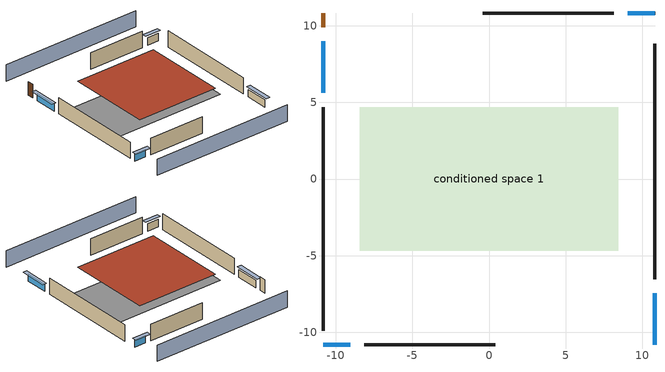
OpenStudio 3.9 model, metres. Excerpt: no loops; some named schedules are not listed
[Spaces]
conditioned space 1
 floor foundation (Slab1 construction): -8.43,-4.68 -8.43,4.68 8.43,4.68 8.43,-4.68 z0
 wall outside (Wall1 construction): 10.82,-6.52 10.82,8.81 z0:2.44
 wall outside (Wall2 construction): -8.12,-10.82 0.4,-10.82 z0:2.44
 wall outside (Wall3 construction): -10.82,4.68 -10.82,-9.89 z0:2.44
 wall outside (Wall4 construction): 8.12,10.82 -0.4,10.82 z0:2.44
 wall outside (AdiabaticWallConstruction): 10.82,-10.82 10.82,-7.45 / -10.82,8.98 -10.82,5.61 z0:1.1; -10.82,-10.82 -9.05,-10.82 / 10.82,10.82 9.05,10.82 z0:1.16
 wall outside (AdiabaticWallConstruction 1): -10.82,10.82 -10.82,9.91 z0:2.03
 window (WindowConstruction): 10.82,-10.82 10.82,-7.45 z0:1.1
 window (WindowConstruction 1): -10.82,-10.82 -9.05,-10.82 z0:1.16
 window (WindowConstruction 2): -10.82,8.98 -10.82,5.61 z0:1.1
 window (WindowConstruction 3): 10.82,10.82 9.05,10.82 z0:1.16
 door (Door): -10.82,10.82 -10.82,9.91 z0:2.03
 roof outside (Roof1 construction): -6.28,6.28 -6.28,-6.28 6.28,-6.28 6.28,6.28 z2.44
shading: 10.82,15.39 -10.82,15.39 / -10.82,-15.39 10.82,-15.39 z0:2.44; 10.82,-7.15 10.82,-11.13 11.43,-11.13 11.43,-7.15 z1.4; -8.74,-10.82 -11.13,-10.82 -11.13,-11.43 -8.74,-11.43 z1.46; -10.82,5.3 -10.82,9.28 -11.43,9.28 -11.43,5.3 z1.4; 8.74,10.82 11.13,10.82 11.13,11.43 8.74,11.43 z1.46
[Site]
Portland Intl Arpt_OR: Latitude {deg}=45.59; Longitude {deg}=-122.6; Time Zone {hr}=-8; Elevation {m}=33; Terrain=Suburbs; Keep Site Location Information=Yes
[Site:GroundTemperature:Shallow]
10.2558, 8.96328, 8.85977, 9.47314, 11.9355, 14.3863, 16.5111, 17.8571, 17.9714, 16.8767, 14.8061, 12.4304
[Site:WaterMainsTemperature]
Calculation Method=Schedule; Temperature Schedule=mains temperature schedule
[Building]
Building 1
[Material] Roughness=Rough
Name | Thickness {m} | Conductivity {W/m-K} | Density {kg/m3} | Specific Heat {J/kg-K} | Thermal Absorptance | Solar Absorptance | Visible Absorptance
asphalt or fiberglass shingles | 0.00635 | 0.162714 | 1121.4 | 1465.45 | 0.9 | 0.85 | 0.85
roof rigid ins | 0.103632 | 0.029427 | 32.04 | 1214.23 | 0.9 | 0.7 | 0.7
osb sheathing 0.75 in. | 0.01905 | 0.115458 | 512.64 | 1214.23 | 0.9 | 0.7 | 0.7
roof stud and cavity | 0.2032 | 0.0472382 | 78.34581 | 1123.46 | 0.9 | 0.7 | 0.7
gypsum board | 0.0127 | 0.160291 | 801 | 837.4 | 0.9 | 0.6 | 0.6
wood siding | 0.0254 | 0.102417 | 544.68 | 1172.36 | 0.9 | 0.85 | 0.85
osb sheathing 0.5 in. | 0.0127 | 0.115458 | 512.64 | 1214.23 | 0.9 | 0.7 | 0.7
wall stud and cavity | 0.1397 | 0.550994 | 139.0536 | 1170.24 | 0.9 | 0.7 | 0.7
concrete 4.0 in. | 0.1016 | 1.803125 | 2242.8 | 837.4 | 0.9 | 0.7 | 0.7
floor covering | 0.0127 | 0.0450781 | 54.468 | 1339.84 | 0.9 | 0.9 | 0.9
wood siding 1; wood siding 2 | 0.0254 | 0.102417 | 544.68 | 1172.36
wall rigid ins | 0.512978 | 0.029427 | 32.04 | 1214.23 | 0.9 | 0.7 | 0.7
wall stud and cavity 1 | 0.0889 | 0.380278 | 52.3479 | 1209.89 | 0.9 | 0.7 | 0.7
door material | 0.04445 | 0.0612267 | 512.64 | 1214.23 | 0.9 | 0.7 | 0.7
wall stud and cavity 2 | 0.0889 | 0.391764 | 83.0341 | 1211.67 | 0.9 | 0.7 | 0.7
furniture material conditioned space 1 | 0.1524 | 0.115458 | 640.8 | 1214.23 | 0.9 | 0.6 | 0.6
[Construction]
Roof1 construction: asphalt or fiberglass shingles, roof rigid ins, osb sheathing 0.75 in., roof stud and cavity, gypsum board
Wall1 construction; Wall2 construction; Wall3 construction; Wall4 construction: wood siding, osb sheathing 0.5 in., wall stud and cavity, gypsum board
Slab1 construction: concrete 4.0 in., floor covering
WindowConstruction; WindowConstruction 1; WindowConstruction 2; WindowConstruction 3: WindowMaterial
AdiabaticWallConstruction: wood siding 1, wall rigid ins, wall stud and cavity 1, gypsum board
Door: door material
AdiabaticWallConstruction 1: wood siding 2, wall rigid ins, wall stud and cavity 1, gypsum board
PartitionWallConstruction: gypsum board, wall stud and cavity 2, gypsum board
furniture construction conditioned space 1: furniture material conditioned space 1
[WindowMaterial:SimpleGlazingSystem]
WindowMaterial: U-Factor {W/m2-K}=2.15764; Solar Heat Gain Coefficient=0.44
[ThermalZone]
conditioned space: Multiplier=1; Volume {m3}=384.656; Thermostat=conditioned space temperature setpoint; Use Ideal Air Loads=No
[Space]
conditioned space 1: Thermal Zone=conditioned space; Volume {m3}=384.656
[ThermostatSetpoint:DualSetpoint]
conditioned space temperature setpoint: Heating Setpoint Temperature Schedule=heating setpoint; Cooling Setpoint Temperature Schedule=cooling setpoint; Temperature Difference Between Cutout And Setpoint {deltaC}=0
[Foundation:Kiva]
Foundation Kiva 1: Initial Indoor Air Temperature {C}=19.4444; Wall Height Above Grade {m}=0.1016; Wall Depth Below Slab {m}=0.2032
[Foundation:Kiva:Settings]
Soil Conductivity {W/m-K}=1.3848; Soil Density {kg/m3}=1842.3; Soil Specific Heat {J/kg-K}=418.7; Ground Solar Absorptivity=0.9; Ground Thermal Absorptivity=0.9; Ground Surface Roughness {m}=0.03; Far-Field Width {m}=40; Deep-Ground Boundary Condition=ZeroFlux; Deep-Ground Depth {m}=40; Minimum Cell Dimension {m}=0.2; Maximum Cell Growth Coefficient=3; Simulation Timestep=Timestep
[SurfaceProperty:ExposedFoundationPerimeter]
Slab1: Exposed Perimeter Calculation Method=TotalExposedPerimeter; Total Exposed Perimeter {m}=52.4256
[SurfaceProperty:IncidentSolarMultiplier] Incident Solar Multiplier=1; Incident Solar Multiplier Schedule=trans schedule winter=0.85 summer=0.7
Window1; Window2; Window3; Window4
[InternalMass:Definition] Design Level Calculation Method=SurfaceArea
Name | Construction | Surface Area {m2}
partition wall mass | PartitionWallConstruction | 157.749
furniture mass conditioned space 1 | furniture construction conditioned space 1 | 63.09974
[InternalMass] Space or SpaceType=conditioned space 1; Multiplier=1
Name | Internal Mass Definition
partition wall mass | partition wall mass
furniture mass conditioned space 1 | furniture mass conditioned space 1
[EnergyManagementSystem:Sensor]
Name | Output Variable or Output Meter Index Key | Output Variable or Output Meter
water_heater_T_set | water heater setpoint | Schedule Value
out_pb_s |  | Site Outdoor Air Barometric Pressure
out_wt_s |  | Site Outdoor Air Humidity Ratio
site_vw_s |  | Site Wind Speed
cool_season | cooling season schedule | Schedule Value
natural_vent_s | natural vent schedule | Schedule Value
htg_sp_s; htg_sp_s_1 | heating setpoint | Schedule Value
clg_sp_s; clg_sp_s_1 | cooling setpoint | Schedule Value
mech_vent_range_fan_0_sch_s | mech vent range fan 0 schedule | Schedule Value
mech_vent_bath_fan_0_sch_s | mech vent bath fan 0 schedule | Schedule Value
clothes_dryer_exhaust_0_sch_s | clothes_dryer | Schedule Value
htg_load_cond |  | Heating:EnergyTransfer:Zone:CONDITIONED SPACE
clg_load_cond |  | Cooling:EnergyTransfer:Zone:CONDITIONED SPACE
s_conv | Roof1 | Surface Inside Face Convection Heat Gain Energy
s_ig | Roof1 | Surface Inside Face Internal Gains Radiation Heat Gain Energy
s_sol | Roof1 | Surface Inside Face Solar Radiation Heat Gain Energy
s_lgt | Roof1 | Surface Inside Face Lights Radiation Heat Gain Energy
s_surf | Roof1 | Surface Inside Face Net Surface Thermal Radiation Heat Gain Energy
s_conv_1 | Slab1 | Surface Inside Face Convection Heat Gain Energy
s_ig_1 | Slab1 | Surface Inside Face Internal Gains Radiation Heat Gain Energy
s_sol_1 | Slab1 | Surface Inside Face Solar Radiation Heat Gain Energy
s_lgt_1 | Slab1 | Surface Inside Face Lights Radiation Heat Gain Energy
s_surf_1 | Slab1 | Surface Inside Face Net Surface Thermal Radiation Heat Gain Energy
ss_sol | Door1 | Surface Inside Face Solar Radiation Heat Gain Energy
ss_lgt | Door1 | Surface Inside Face Lights Radiation Heat Gain Energy
ss_conv | Door1 | Surface Inside Face Convection Heat Gain Energy
ss_ig | Door1 | Surface Inside Face Internal Gains Radiation Heat Gain Energy
ss_surf | Door1 | Surface Inside Face Net Surface Thermal Radiation Heat Gain Energy
ss_conv_1 | Window1 | Surface Inside Face Convection Heat Gain Energy
ss_ig_1 | Window1 | Surface Inside Face Internal Gains Radiation Heat Gain Energy
ss_surf_1 | Window1 | Surface Inside Face Net Surface Thermal Radiation Heat Gain Energy
ss_trans_in | Window1 | Surface Window Transmitted Solar Radiation Rate
ss_back_out | Window1 | Surface Window Shortwave from Zone Back Out Window Heat Transfer Rate
ss_trans_out | Window1 | Surface Inside Face Initial Transmitted Diffuse Transmitted Out Window Solar Radiation Rate
ss_conv_2 | Window2 | Surface Inside Face Convection Heat Gain Energy
ss_ig_2 | Window2 | Surface Inside Face Internal Gains Radiation Heat Gain Energy
ss_surf_2 | Window2 | Surface Inside Face Net Surface Thermal Radiation Heat Gain Energy
ss_trans_in_1 | Window2 | Surface Window Transmitted Solar Radiation Rate
ss_back_out_1 | Window2 | Surface Window Shortwave from Zone Back Out Window Heat Transfer Rate
ss_trans_out_1 | Window2 | Surface Inside Face Initial Transmitted Diffuse Transmitted Out Window Solar Radiation Rate
ss_conv_3 | Window3 | Surface Inside Face Convection Heat Gain Energy
ss_ig_3 | Window3 | Surface Inside Face Internal Gains Radiation Heat Gain Energy
ss_surf_3 | Window3 | Surface Inside Face Net Surface Thermal Radiation Heat Gain Energy
ss_trans_in_2 | Window3 | Surface Window Transmitted Solar Radiation Rate
ss_back_out_2 | Window3 | Surface Window Shortwave from Zone Back Out Window Heat Transfer Rate
ss_trans_out_2 | Window3 | Surface Inside Face Initial Transmitted Diffuse Transmitted Out Window Solar Radiation Rate
ss_conv_4 | Window4 | Surface Inside Face Convection Heat Gain Energy
ss_ig_4 | Window4 | Surface Inside Face Internal Gains Radiation Heat Gain Energy
ss_surf_4 | Window4 | Surface Inside Face Net Surface Thermal Radiation Heat Gain Energy
ss_trans_in_3 | Window4 | Surface Window Transmitted Solar Radiation Rate
ss_back_out_3 | Window4 | Surface Window Shortwave from Zone Back Out Window Heat Transfer Rate
ss_trans_out_3 | Window4 | Surface Inside Face Initial Transmitted Diffuse Transmitted Out Window Solar Radiation Rate
s_conv_2 | Wall1 | Surface Inside Face Convection Heat Gain Energy
s_ig_2 | Wall1 | Surface Inside Face Internal Gains Radiation Heat Gain Energy
s_sol_2 | Wall1 | Surface Inside Face Solar Radiation Heat Gain Energy
s_lgt_2 | Wall1 | Surface Inside Face Lights Radiation Heat Gain Energy
s_surf_2 | Wall1 | Surface Inside Face Net Surface Thermal Radiation Heat Gain Energy
s_conv_3 | Wall2 | Surface Inside Face Convection Heat Gain Energy
s_ig_3 | Wall2 | Surface Inside Face Internal Gains Radiation Heat Gain Energy
s_sol_3 | Wall2 | Surface Inside Face Solar Radiation Heat Gain Energy
s_lgt_3 | Wall2 | Surface Inside Face Lights Radiation Heat Gain Energy
s_surf_3 | Wall2 | Surface Inside Face Net Surface Thermal Radiation Heat Gain Energy
s_conv_4 | Wall3 | Surface Inside Face Convection Heat Gain Energy
s_ig_4 | Wall3 | Surface Inside Face Internal Gains Radiation Heat Gain Energy
s_sol_4 | Wall3 | Surface Inside Face Solar Radiation Heat Gain Energy
s_lgt_4 | Wall3 | Surface Inside Face Lights Radiation Heat Gain Energy
s_surf_4 | Wall3 | Surface Inside Face Net Surface Thermal Radiation Heat Gain Energy
s_conv_5 | Wall4 | Surface Inside Face Convection Heat Gain Energy
s_ig_5 | Wall4 | Surface Inside Face Internal Gains Radiation Heat Gain Energy
s_sol_5 | Wall4 | Surface Inside Face Solar Radiation Heat Gain Energy
s_lgt_5 | Wall4 | Surface Inside Face Lights Radiation Heat Gain Energy
s_surf_5 | Wall4 | Surface Inside Face Net Surface Thermal Radiation Heat Gain Energy
im_conv | furniture mass conditioned space 1 | Surface Inside Face Convection Heat Gain Energy
im_ig | furniture mass conditioned space 1 | Surface Inside Face Internal Gains Radiation Heat Gain Energy
im_sol | furniture mass conditioned space 1 | Surface Inside Face Solar Radiation Heat Gain Energy
im_lgt | furniture mass conditioned space 1 | Surface Inside Face Lights Radiation Heat Gain Energy
im_surf | furniture mass conditioned space 1 | Surface Inside Face Net Surface Thermal Radiation Heat Gain Energy
im_conv_1 | partition wall mass | Surface Inside Face Convection Heat Gain Energy
im_ig_1 | partition wall mass | Surface Inside Face Internal Gains Radiation Heat Gain Energy
im_sol_1 | partition wall mass | Surface Inside Face Solar Radiation Heat Gain Energy
im_lgt_1 | partition wall mass | Surface Inside Face Lights Radiation Heat Gain Energy
im_surf_1 | partition wall mass | Surface Inside Face Net Surface Thermal Radiation Heat Gain Energy
airflow_gain | infil flow | Infiltration Sensible Heat Gain Energy
airflow_loss | infil flow | Infiltration Sensible Heat Loss Energy
airflow_gain_1 | natural vent flow | Infiltration Sensible Heat Gain Energy
airflow_loss_1 | natural vent flow | Infiltration Sensible Heat Loss Energy
airflow_gain_2 | whole house fan flow | Infiltration Sensible Heat Gain Energy
airflow_loss_2 | whole house fan flow | Infiltration Sensible Heat Loss Energy
mv_conv | mech vent bath fan 0 | Electric Equipment Convective Heating Energy
mv_rad | mech vent bath fan 0 | Electric Equipment Radiant Heating Energy
mv_conv_1 | mech vent house fan | Electric Equipment Convective Heating Energy
mv_rad_1 | mech vent house fan | Electric Equipment Radiant Heating Energy
mv_conv_2 | mech vent house fan cfis | Electric Equipment Convective Heating Energy
mv_rad_2 | mech vent house fan cfis | Electric Equipment Radiant Heating Energy
mv_conv_3 | mech vent range fan 0 | Electric Equipment Convective Heating Energy
mv_rad_3 | mech vent range fan 0 | Electric Equipment Radiant Heating Energy
mv_conv_4 | mech vent house fan latent load | Other Equipment Convective Heating Energy
mv_rad_4 | mech vent house fan latent load | Other Equipment Radiant Heating Energy
mv_conv_5 | mech vent house fan sensible load | Other Equipment Convective Heating Energy
mv_rad_5 | mech vent house fan sensible load | Other Equipment Radiant Heating Energy
ig_lgt_conv | interior lighting | Lights Convective Heating Energy
ig_lgt_rad | interior lighting | Lights Radiant Heating Energy
ig_lgt_vis | interior lighting | Lights Visible Radiation Heating Energy
ig_ee_conv | ceiling fan | Electric Equipment Convective Heating Energy
ig_ee_rad | ceiling fan | Electric Equipment Radiant Heating Energy
ig_ee_conv_1 | clothes dryer | Electric Equipment Convective Heating Energy
ig_ee_rad_1 | clothes dryer | Electric Equipment Radiant Heating Energy
ig_ee_conv_2 | clothes washer | Electric Equipment Convective Heating Energy
ig_ee_rad_2 | clothes washer | Electric Equipment Radiant Heating Energy
ig_ee_conv_3 | cooking range | Electric Equipment Convective Heating Energy
ig_ee_rad_3 | cooking range | Electric Equipment Radiant Heating Energy
ig_ee_conv_4 | dishwasher | Electric Equipment Convective Heating Energy
ig_ee_rad_4 | dishwasher | Electric Equipment Radiant Heating Energy
ig_ee_conv_5 | fridge | Electric Equipment Convective Heating Energy
ig_ee_rad_5 | fridge | Electric Equipment Radiant Heating Energy
ig_ee_conv_6 | fridge 1 | Electric Equipment Convective Heating Energy
ig_ee_rad_6 | fridge 1 | Electric Equipment Radiant Heating Energy
ig_ee_conv_7 | misc plug loads | Electric Equipment Convective Heating Energy
ig_ee_rad_7 | misc plug loads | Electric Equipment Radiant Heating Energy
ig_ee_conv_8 | misc tv | Electric Equipment Convective Heating Energy
ig_ee_rad_8 | misc tv | Electric Equipment Radiant Heating Energy
ig_ee_conv_9 | whole house fan | Electric Equipment Convective Heating Energy
ig_ee_rad_9 | whole house fan | Electric Equipment Radiant Heating Energy
ig_oe_conv | clothes dryer 1 | Other Equipment Convective Heating Energy
ig_oe_rad | clothes dryer 1 | Other Equipment Radiant Heating Energy
ig_oe_conv_1 | cooking range 1 | Other Equipment Convective Heating Energy
ig_oe_rad_1 | cooking range 1 | Other Equipment Radiant Heating Energy
ig_oe_conv_2 | general water use latent | Other Equipment Convective Heating Energy
ig_oe_rad_2 | general water use latent | Other Equipment Radiant Heating Energy
ig_oe_conv_3 | general water use sensible | Other Equipment Convective Heating Energy
ig_oe_rad_3 | general water use sensible | Other Equipment Radiant Heating Energy
ig_oe_conv_4 | water heater energy adjustment1 | Other Equipment Convective Heating Energy
ig_oe_rad_4 | water heater energy adjustment1 | Other Equipment Radiant Heating Energy
ig_oe_conv_5 | water heater lat | Other Equipment Convective Heating Energy
ig_oe_rad_5 | water heater lat | Other Equipment Radiant Heating Energy
ig_oe_conv_6 | water heater sens | Other Equipment Convective Heating Energy
ig_oe_rad_6 | water heater sens | Other Equipment Radiant Heating Energy
ig_ppl_conv | occupants | People Convective Heating Energy
ig_ppl_rad | occupants | People Radiant Heating Energy
[EnergyManagementSystem:Program]
unit_heater_supply_fan_disaggregate_program: Set unit_heater_supply_fan_primary_htg = 0; If unit_heater_htg_coil_s > 0; Set unit_heater_supply_fan_primary_htg = unit_heater_supply_fan_s; EndIf
water_heater_InletAir: Set water_heater_Tamb_act = water_heater_amb_temp; Set water_heater_RHamb_act = 0; Set water_heater_RHamb_act = water_heater_RHamb_act + (water_heater_amb_rh / 100) / 1; Set water_heater_sens_act = (0 - water_heater_sens_cool - (water_heater_tl + water_heater_fan_pwr)) / 1; Set water_heater_lat_act = (0 - water_heater_lat_cool) / 1
water_heater_Control: Set water_heater_HPWHSchedOverride = water_heater_T_set; If (water_heater_amb_temp<5.56) || (water_heater_amb_temp>48.89); Set water_heater_UESchedOverride = water_heater_T_set; Set water_heater_LESchedOverride = water_heater_T_set; Else; Set water_heater_UESchedOverride = water_heater_T_set - 9.0; Set water_heater_LESchedOverride = 0; EndIf
water_heater_hpwh_EC_adj: If WarmupFlag == 0; Set dhw_e_cons = water_heater_tank_energy + water_heater_tank_on_cycle_parasitic + water_heater_tank_off_cycle_parasitic + water_heater_coil_energy + water_heater_fan_energy; Set water_heater_hpwh_ec_adj_act = 0.0 * dhw_e_cons / 1; EndIf
fridge_schedule_program: Set Tin = fridge_tin_s*(9.0/5.0)+32.0; Set fridge_schedule_act = 0; If (Hour == 0); Set fridge_schedule_act = (-0.487+0.019*Tin); ElseIf (Hour == 1); Set fridge_schedule_act = (-0.34+0.016*Tin); ElseIf (Hour == 2); Set fridge_schedule_act = (-0.37+0.017*Tin); ElseIf (Hour == 3); Set fridge_schedule_act = (-0.361+0.016*Tin); ElseIf (Hour == 4); Set fridge_schedule_act = (-0.515+0.018*Tin); ElseIf (Hour == 5); Set fridge_schedule_act = (-0.684+0.021*Tin); ElseIf (Hour == 6); Set fridge_schedule_act = (-0.471+0.019*Tin); ElseIf (Hour == 7); Set fridge_schedule_act = (-0.159+0.015*Tin); ElseIf (Hour == 8); Set fridge_schedule_act = (-0.079+0.015*Tin); ElseIf (Hour == 9); Set fridge_schedule_act = (-0.417+0.019*Tin); ElseIf (Hour == 10); Set fridge_schedule_act = (-0.411+0.018*Tin); ElseIf (Hour == 11); Set fridge_schedule_act = (-0.386+0.018*Tin); ElseIf (Hour == 12); Set fridge_schedule_act = (-0.24+0.016*Tin); ElseIf (Hour == 13); Set fridge_schedule_act = (-0.314+0.017*Tin); ElseIf (Hour == 14); Set fridge_schedule_act = (-0.16+0.015*Tin); ElseIf (Hour == 15); Set fridge_schedule_act = (-0.121+0.015*Tin); ElseIf (Hour == 16); Set fridge_schedule_act = (-0.469+0.02*Tin); ElseIf (Hour == 17); Set fridge_schedule_act = (-0.412+0.02*Tin); ElseIf (Hour == 18); Set fridge_schedule_act = (-0.091+0.017*Tin); ElseIf (Hour == 19); Set fridge_schedule_act = (0.077+0.014*Tin); ElseIf (Hour == 20); Set fridge_schedule_act = (-0.118+0.016*Tin); ElseIf (Hour == 21); Set fridge_schedule_act = (-0.247+0.017*Tin); ElseIf (Hour == 22); Set fridge_schedule_act = (-0.445+0.019*Tin); ElseIf (Hour == 23); Set fridge_schedule_act = (-0.544+0.02*Tin); EndIf
fridge_schedule_1_program: Set Tin = fridge_tin_s_1*(9.0/5.0)+32.0; Set fridge_schedule_1_act = 0; If (Hour == 0); Set fridge_schedule_1_act = (-0.487+0.019*Tin); ElseIf (Hour == 1); Set fridge_schedule_1_act = (-0.34+0.016*Tin); ElseIf (Hour == 2); Set fridge_schedule_1_act = (-0.37+0.017*Tin); ElseIf (Hour == 3); Set fridge_schedule_1_act = (-0.361+0.016*Tin); ElseIf (Hour == 4); Set fridge_schedule_1_act = (-0.515+0.018*Tin); ElseIf (Hour == 5); Set fridge_schedule_1_act = (-0.684+0.021*Tin); ElseIf (Hour == 6); Set fridge_schedule_1_act = (-0.471+0.019*Tin); ElseIf (Hour == 7); Set fridge_schedule_1_act = (-0.159+0.015*Tin); ElseIf (Hour == 8); Set fridge_schedule_1_act = (-0.079+0.015*Tin); ElseIf (Hour == 9); Set fridge_schedule_1_act = (-0.417+0.019*Tin); ElseIf (Hour == 10); Set fridge_schedule_1_act = (-0.411+0.018*Tin); ElseIf (Hour == 11); Set fridge_schedule_1_act = (-0.386+0.018*Tin); ElseIf (Hour == 12); Set fridge_schedule_1_act = (-0.24+0.016*Tin); ElseIf (Hour == 13); Set fridge_schedule_1_act = (-0.314+0.017*Tin); ElseIf (Hour == 14); Set fridge_schedule_1_act = (-0.16+0.015*Tin); ElseIf (Hour == 15); Set fridge_schedule_1_act = (-0.121+0.015*Tin); ElseIf (Hour == 16); Set fridge_schedule_1_act = (-0.469+0.02*Tin); ElseIf (Hour == 17); Set fridge_schedule_1_act = (-0.412+0.02*Tin); ElseIf (Hour == 18); Set fridge_schedule_1_act = (-0.091+0.017*Tin); ElseIf (Hour == 19); Set fridge_schedule_1_act = (-0.077+0.014*Tin); ElseIf (Hour == 20); Set fridge_schedule_1_act = (-0.118+0.016*Tin); ElseIf (Hour == 21); Set fridge_schedule_1_act = (-0.247+0.017*Tin); ElseIf (Hour == 22); Set fridge_schedule_1_act = (-0.445+0.019*Tin); ElseIf (Hour == 23); Set fridge_schedule_1_act = (-0.544+0.02*Tin); EndIf
[ElectricEquipment:Definition] Design Level Calculation Method=EquipmentLevel
Name | Design Level {W} | Fraction Latent | Fraction Radiant | Fraction Lost
ceiling fan | 16.9902 | 0 | 0.558 | 0
clothes washer | 382.643 | 0.03 | 0.162 | 0.7
clothes dryer | 3965.6 | 0.015 | 0.081 | 0.85
dishwasher | 1292.91 | 0.3 | 0.18 | 0.4
fridge | 52.0548 | 0 | 0.6 | 0
fridge 2 | 80.4475 | 0 | 0.6 | 0
cooking range | 1705.96 | 0.08 | 0.432 | 0.2
misc tv | 297.476 | 0 | 0.6 | 0
misc plug loads | 186.09 | 0.021 | 0.558 | 0.049
whole house fan; mech vent house fan | 0 | 0 | 0 | 1
mech vent house fan cfis | 0 | 0 | 0 | 0
mech vent range fan 0; mech vent bath fan 0 | 30 | 0 | 0 | 1
[ElectricEquipment] Space or SpaceType=conditioned space 1
Name | Electric Equipment Definition | Schedule
ceiling fan | ceiling fan | ceiling_fan
clothes washer | clothes washer | clothes_washer
clothes dryer | clothes dryer | clothes_dryer
dishwasher | dishwasher | dishwasher
fridge | fridge | fridge schedule
fridge 1 | fridge 2 | fridge schedule 1
cooking range | cooking range | cooking_range
misc tv | misc tv | plug_loads_tv
misc plug loads | misc plug loads | plug_loads_other
whole house fan | whole house fan | Always On Discrete
mech vent house fan | mech vent house fan | mech vent house fan schedule
mech vent house fan cfis | mech vent house fan cfis | mech vent house fan cfis schedule
mech vent range fan 0 | mech vent range fan 0 | mech vent range fan 0 schedule
mech vent bath fan 0 | mech vent bath fan 0 | mech vent bath fan 0 schedule
[OtherEquipment:Definition] Design Level Calculation Method=EquipmentLevel
Name | Design Level {W} | Fraction Latent | Fraction Radiant | Fraction Lost
water heater sens; mech vent house fan sensible load | 0 | 0 | 0 | 0
water heater lat; mech vent house fan latent load | 0 | 1 | 0 | 0
water heater energy adjustment1 | 0.01 | 0 | 0 | 1
clothes dryer 2 | 0 | 0.015 | 0.081 | 0.85
cooking range 2 | 0 | 0.08 | 0.432 | 0.2
general water use sensible | -61.6891 | 0 | 0.6 | 0
general water use latent | 62.594 | 1 | 0 | 0
[OtherEquipment] Space or SpaceType=conditioned space 1
Name | Other Equipment Definition | Schedule | Fuel Type
water heater sens | water heater sens | Always On Discrete
water heater lat | water heater lat | Always On Discrete
water heater energy adjustment1 | water heater energy adjustment1 | Always On Discrete | Electricity
clothes dryer 1 | clothes dryer 2 | clothes_dryer | Electricity
cooking range 1 | cooking range 2 | cooking_range | Electricity
general water use sensible | general water use sensible | general water use schedule
general water use latent | general water use latent | general water use schedule
mech vent house fan sensible load | mech vent house fan sensible load | Always On Discrete
mech vent house fan latent load | mech vent house fan latent load | Always On Discrete
[WaterUse:Equipment:Definition]
Name | Peak Flow Rate {m3/s}
clothes washer | 2.10034e-06
dishwasher | 6.78247e-06
[Lights:Definition]
interior lighting: Design Level Calculation Method=LightingLevel; Lighting Level {W}=1239.5; Fraction Radiant=0.6; Fraction Visible=0.2; Return Air Fraction=0
[Lights]
interior lighting: Lights Definition=interior lighting; Space or SpaceType=conditioned space 1; Schedule=lighting_interior; Fraction Replaceable=1
[Exterior:Lights:Definition]
exterior lighting: Design Level {W}=42.5523
[Exterior:Lights]
exterior lighting: Exterior Lights Definition=exterior lighting; Schedule=exterior lighting schedule
[People:Definition]
occupants: Number of People Calculation Method=People; Number of People {people}=3; Fraction Radiant=0.314171; Sensible Heat Fraction=0.56303; Carbon Dioxide Generation Rate {m3/s-W}=0; Enable ASHRAE 55 Comfort Warnings=No; Mean Radiant Temperature Calculation Type=EnclosureAveraged
[People]
occupants: People Definition=occupants; Space or SpaceType=conditioned space 1; Number of People Schedule=occupants; Activity Level Schedule=occupants activity schedule; Multiplier=1
[SpaceInfiltration:DesignFlowRate] Space or SpaceType=conditioned space 1; Schedule=Always On Discrete; Design Flow Rate Calculation Method=Flow/Space; Design Flow Rate {m3/s}=0
natural vent flow; whole house fan flow; infil flow
